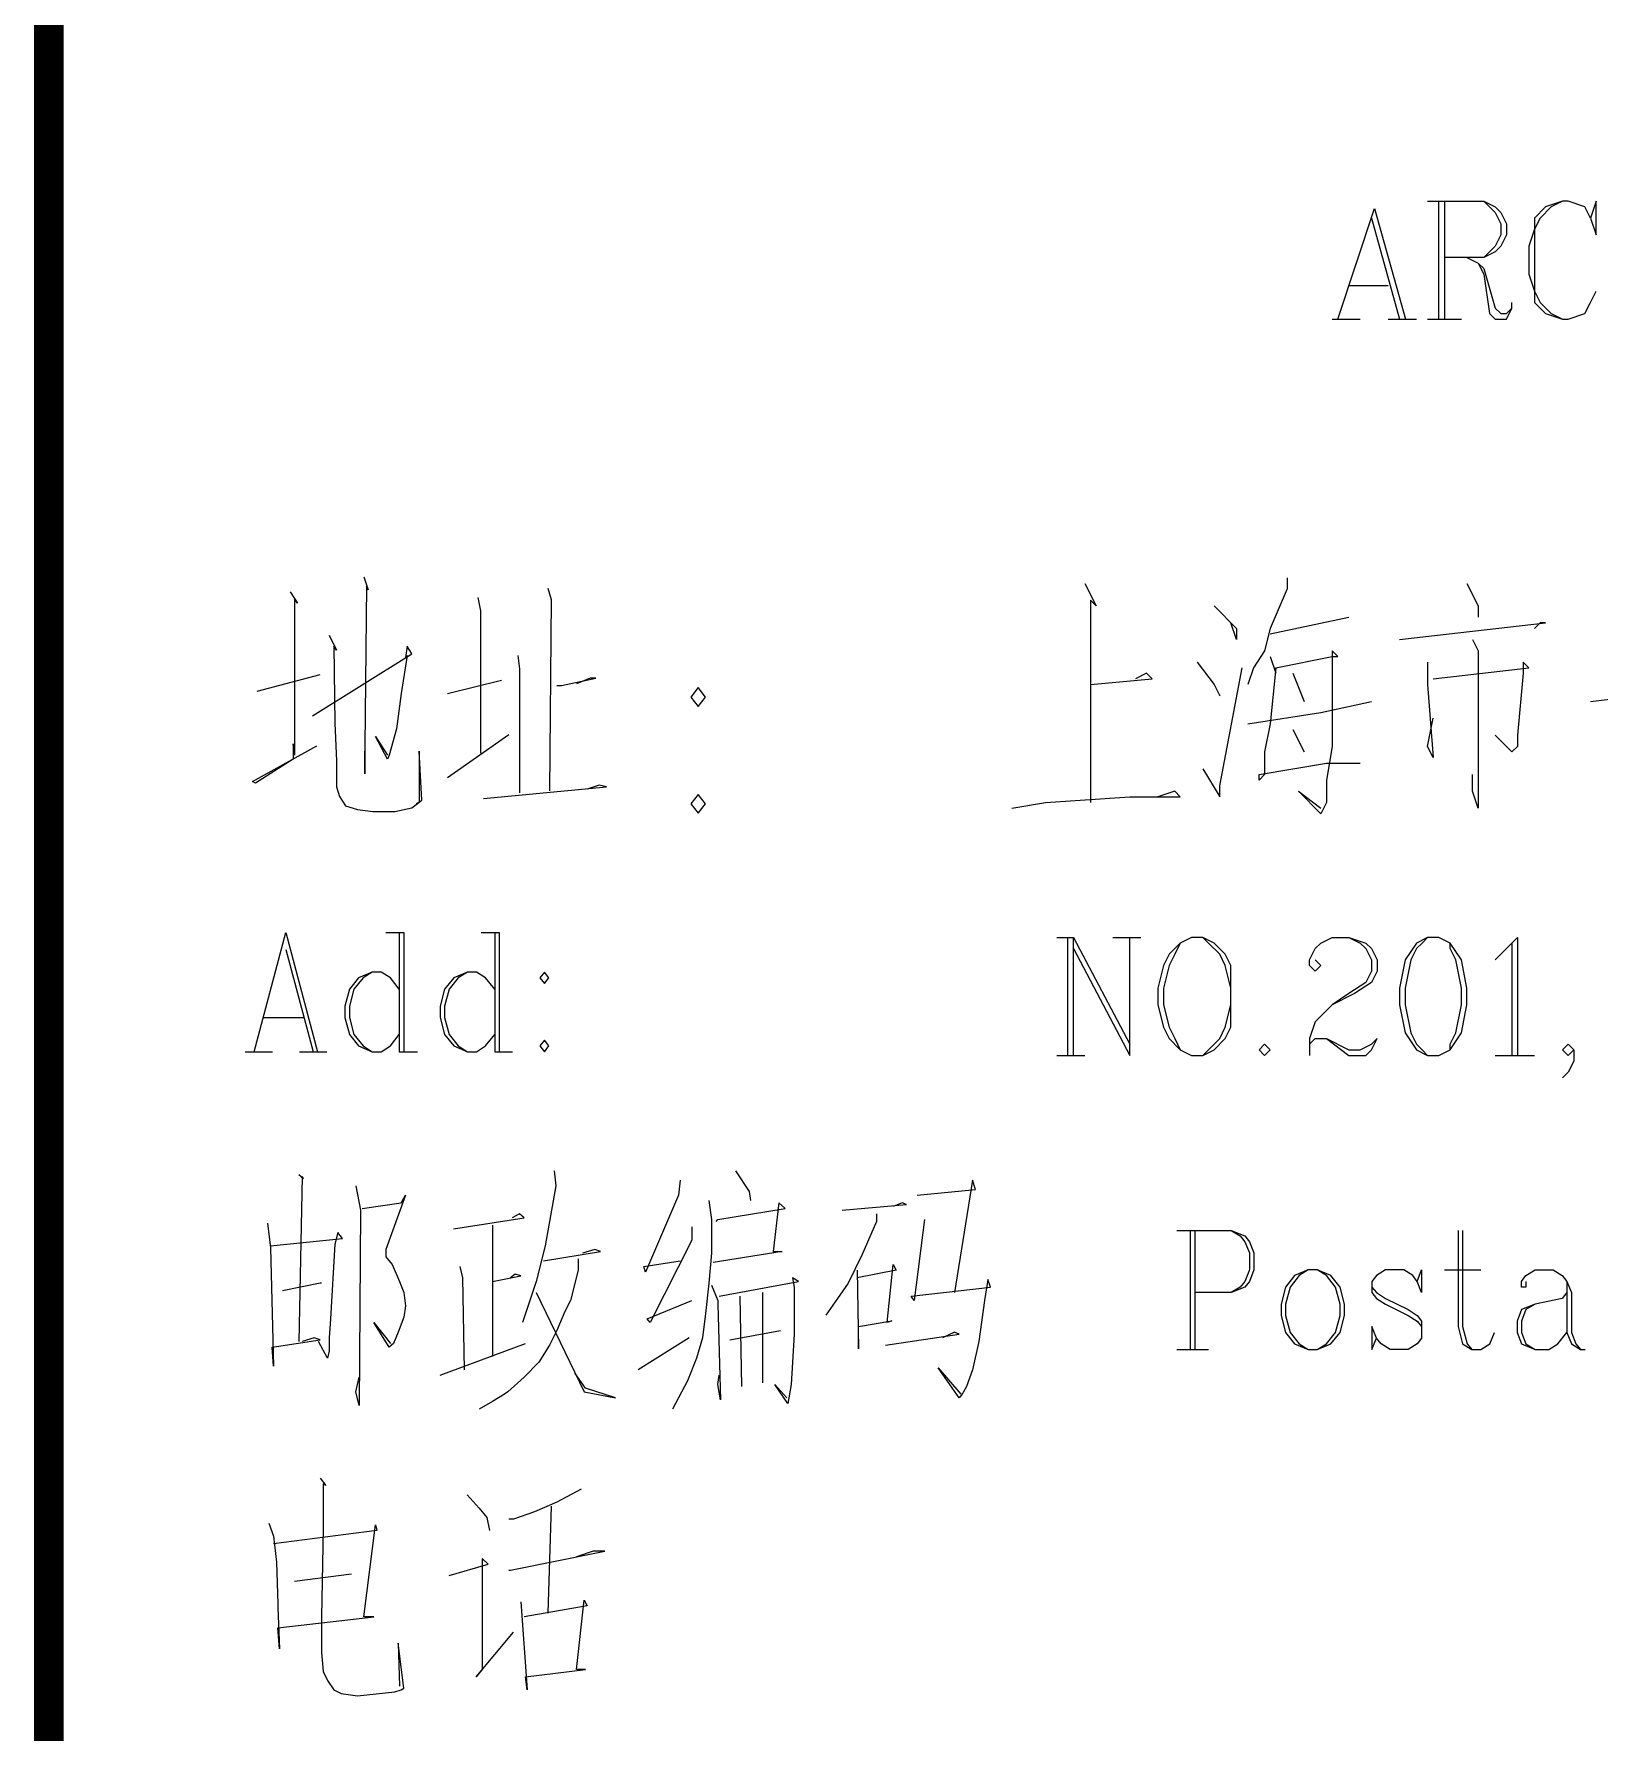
# Model space of a CAD drawing. Extents: x 1332633 to 1595679, y 264824 to 640777.
# Drawn here: x 1407608 to 1410235, y 285573 to 288424 of the extents above; entities that cross this region are included whole.
import ezdxf
from ezdxf.enums import TextEntityAlignment as Align

# ---------------------------------------------------------------- set-up
doc = ezdxf.new("R2010")
doc.units = 0
doc.header["$LTSCALE"] = 1000
doc.header["$MEASUREMENT"] = 0
doc.layers.get('0').update_dxf_attribs({"linetype": 'CONTINUOUS'})
doc.layers.add('_公共_图框', color=4, linetype='CONTINUOUS', lineweight=5)
doc.layers.add('hatch', color=251, linetype='CONTINUOUS')
doc.styles.add('图框文字', font='SIMKAI.TTF')

# ---------------------------------------------------------------- blocks, each defined once
blk = doc.blocks.new('tk22')
at = {"color": 4, "lineweight": 0}
for points in [[(-6685.9, 20843), (-6591.6, 20843), (-6572.7, 20833.5), (-6563.3, 20824.1), (-6553.8, 20805.2), (-6553.8, 20786.4), (-6563.3, 20767.5), (-6572.7, 20758.1), (-6591.6, 20748.6), (-6657.6, 20748.6)], [(-6667, 20644.9), (-6667, 20843)], [(-6657.6, 20843), (-6657.6, 20644.9)], [(-6591.6, 20843), (-6582.1, 20833.5), (-6572.7, 20824.1), (-6563.3, 20805.2), (-6563.3, 20786.4), (-6572.7, 20767.5), (-6582.1, 20758.1), (-6591.6, 20748.6)], [(-6412.3, 20814.7), (-6402.9, 20786.4), (-6402.9, 20843), (-6412.3, 20814.7), (-6421.8, 20833.5), (-6450.1, 20843), (-6459.5, 20843), (-6487.8, 20833.5), (-6506.7, 20814.7), (-6506.7, 20795.8), (-6516.1, 20767.5), (-6516.1, 20720.3), (-6506.7, 20692), (-6506.7, 20673.2), (-6487.8, 20654.3), (-6459.5, 20644.9), (-6450.1, 20644.9), (-6421.8, 20654.3), (-6412.3, 20673.2), (-6402.9, 20692)], [(-6459.5, 20843), (-6478.4, 20833.5), (-6497.2, 20814.7), (-6506.7, 20795.8), (-6506.7, 20767.5), (-6506.7, 20720.3), (-6506.7, 20692), (-6497.2, 20673.2), (-6478.4, 20654.3), (-6459.5, 20644.9)], [(-6836.8, 20644.9), (-6774.9, 20830.6), (-6723.3, 20644.9)], [(-6780.2, 20814.7), (-6733.1, 20644.9)], [(-6619.9, 20748.6), (-6601, 20739.2), (-6591.6, 20729.8), (-6572.7, 20663.7), (-6563.3, 20654.3), (-6553.8, 20654.3), (-6544.4, 20663.7)], [(-6601, 20739.2), (-6591.6, 20720.3), (-6582.1, 20654.3), (-6572.7, 20644.9), (-6553.8, 20644.9), (-6544.4, 20663.7), (-6544.4, 20673.2)], [(-6818, 20701.5), (-6751.9, 20701.5)], [(-6846.3, 20644.9), (-6799.1, 20644.9)], [(-6751.9, 20644.9), (-6704.8, 20644.9)], [(-6685.9, 20644.9), (-6629.3, 20644.9)], [(-6921.7, 20210.9), (-6921.7, 20192.1), (-6950, 20126), (-6959.5, 20088.3), (-6978.3, 20060), (-6987.8, 20031.7)], [(-7261.3, 20201.5), (-7242.4, 20163.8), (-7251.9, 20173.2), (-7251.9, 20107.2), (-7251.9, 19927.9), (-7251.9, 19833.6)], [(-6619.9, 20201.5), (-6601, 20163.8), (-6601, 20144.9)], [(-7044.4, 20163.8), (-7006.6, 20126), (-7006.6, 20107.2), (-7016.1, 20135.5)], [(-6950, 20116.6), (-6818, 20144.9)], [(-6733.1, 20107.2), (-6487.8, 20135.5), (-6497.2, 20135.5), (-6506.7, 20126)], [(-6610.4, 20107.2), (-6601, 20088.3), (-6601, 19824.2), (-6610.4, 19852.5), (-6610.4, 19880.8)], [(-7072.7, 20069.4), (-7044.4, 20031.7), (-7034.9, 20012.8)], [(-6950, 20078.9), (-6940.6, 20050.6), (-6940.6, 20060), (-6950, 19965.7), (-6959.5, 19918.5), (-6959.5, 19880.8), (-6968.9, 19871.4), (-6968.9, 19880.8), (-6855.7, 19899.7), (-6799.1, 19899.7)], [(-6940.6, 20060), (-6846.3, 20078.9), (-6836.8, 20078.9), (-6846.3, 20088.3), (-6846.3, 20069.4), (-6846.3, 19975.1), (-6846.3, 19927.9), (-6855.7, 19871.4), (-6855.7, 19833.6), (-6865.1, 19814.8), (-6902.9, 19852.5), (-6865.1, 19824.2)], [(-6685.9, 20069.4), (-6685.9, 20031.7), (-6676.5, 19909.1), (-6685.9, 19927.9), (-6676.5, 19975.1)], [(-6676.5, 20041.1), (-6516.1, 20060), (-6525.5, 20069.4), (-6525.5, 20050.6), (-6535, 19946.8), (-6535, 19927.9), (-6544.4, 19918.5), (-6572.7, 19946.8), (-6544.4, 19918.5)], [(-7251.9, 20031.7), (-7148.1, 20041.1), (-7157.5, 20050.6), (-7176.4, 20041.1)], [(-7063.2, 19890.2), (-7034.9, 19843.1), (-7034.9, 19861.9), (-6997.2, 20060)], [(-6912.3, 20050.6), (-6893.4, 20003.4)], [(-6412.3, 20003.4), (-6176.5, 20031.7), (-6185.9, 20031.7), (-6204.8, 20031.7)], [(-6987.8, 19965.7), (-6865.1, 19984.5), (-6780.2, 20003.4)], [(-6912.3, 19956.2), (-6893.4, 19918.5)], [(-7383.9, 19824.2), (-7327.3, 19833.6), (-7185.8, 19843.1), (-7101, 19843.1), (-7110.4, 19852.5), (-7138.7, 19843.1)], [(-7308.5, 19607.2), (-7280.2, 19607.2)], [(-7289.6, 19409.1), (-7289.6, 19607.2)], [(-7280.2, 19588.4), (-7185.8, 19409.1), (-7185.8, 19607.2)], [(-7280.2, 19409.1), (-7280.2, 19607.2), (-7185.8, 19428)], [(-7214.1, 19607.2), (-7167, 19607.2)], [(-7082.1, 19607.2), (-7101, 19597.8), (-7119.8, 19578.9), (-7129.2, 19560.1), (-7138.7, 19522.3), (-7138.7, 19494), (-7129.2, 19456.3), (-7119.8, 19437.4), (-7101, 19418.6), (-7082.1, 19409.1), (-7063.2, 19409.1), (-7044.4, 19418.6), (-7025.5, 19437.4), (-7016.1, 19456.3), (-7016.1, 19494), (-7016.1, 19522.3), (-7016.1, 19560.1), (-7025.5, 19578.9), (-7044.4, 19597.8), (-7063.2, 19607.2), (-7082.1, 19607.2), (-7101, 19597.8), (-7110.4, 19578.9), (-7119.8, 19560.1), (-7129.2, 19522.3), (-7129.2, 19494), (-7119.8, 19456.3), (-7110.4, 19437.4), (-7101, 19418.6), (-7082.1, 19409.1)], [(-7063.2, 19409.1), (-7053.8, 19418.6), (-7034.9, 19437.4), (-7025.5, 19456.3), (-7016.1, 19494), (-7016.1, 19522.3), (-7025.5, 19560.1), (-7034.9, 19578.9), (-7053.8, 19597.8), (-7063.2, 19607.2)], [(-6874.6, 19569.5), (-6865.1, 19560.1), (-6874.6, 19550.6), (-6884, 19560.1), (-6884, 19569.5), (-6874.6, 19588.4), (-6865.1, 19597.8), (-6846.3, 19607.2), (-6818, 19607.2), (-6789.7, 19597.8), (-6780.2, 19588.4), (-6770.8, 19569.5), (-6770.8, 19550.6), (-6780.2, 19531.8), (-6808.5, 19512.9), (-6846.3, 19494), (-6855.7, 19484.6), (-6874.6, 19465.7), (-6884, 19437.4), (-6884, 19409.1)], [(-6818, 19607.2), (-6799.1, 19597.8), (-6789.7, 19588.4), (-6780.2, 19569.5), (-6780.2, 19550.6), (-6789.7, 19531.8), (-6818, 19512.9), (-6846.3, 19494)], [(-6685.9, 19607.2), (-6704.8, 19597.8), (-6723.6, 19569.5), (-6733.1, 19522.3), (-6733.1, 19494), (-6723.6, 19446.9), (-6704.8, 19418.6), (-6685.9, 19409.1), (-6667, 19409.1), (-6648.2, 19418.6), (-6629.3, 19446.9), (-6619.9, 19494), (-6619.9, 19522.3), (-6629.3, 19569.5), (-6648.2, 19597.8), (-6667, 19607.2), (-6685.9, 19607.2), (-6695.3, 19597.8), (-6704.8, 19588.4), (-6714.2, 19569.5), (-6723.6, 19522.3), (-6723.6, 19494), (-6714.2, 19446.9), (-6704.8, 19428), (-6695.3, 19418.6), (-6685.9, 19409.1)], [(-6667, 19409.1), (-6648.2, 19418.6), (-6648.2, 19428), (-6638.7, 19446.9), (-6629.3, 19494), (-6629.3, 19522.3), (-6638.7, 19569.5), (-6648.2, 19588.4), (-6648.2, 19597.8)], [(-6572.7, 19569.5), (-6563.3, 19578.9), (-6535, 19607.2), (-6535, 19409.1)], [(-6544.4, 19597.8), (-6544.4, 19409.1)], [(-6950, 19418.6), (-6959.5, 19409.1), (-6968.9, 19418.6), (-6959.5, 19428), (-6950, 19418.6), (-6950, 19418.6)], [(-6884, 19428), (-6874.6, 19437.4), (-6855.7, 19437.4), (-6818, 19418.6), (-6799.1, 19418.6), (-6780.2, 19428), (-6770.8, 19437.4)], [(-6855.7, 19437.4), (-6818, 19409.1), (-6789.7, 19409.1), (-6780.2, 19418.6), (-6770.8, 19437.4)], [(-6440.6, 19418.6), (-6450.1, 19409.1), (-6459.5, 19418.6), (-6450.1, 19428), (-6440.6, 19418.6), (-6440.6, 19399.7), (-6450.1, 19380.8), (-6459.5, 19371.4)], [(-7308.5, 19409.1), (-7261.3, 19409.1)], [(-6572.7, 19409.1), (-6506.7, 19409.1)]]:
    blk.add_lwpolyline(points, dxfattribs=at)
at = {"layer": '_公共_图框'}
for p, q in [((-8471.6, 20212.3), (-8464.3, 20190.5)), ((-8595.3, 20187.3), (-8582.8, 20168.1)), ((-8466.9, 20196.7), (-8469.5, 19929)), ((-8464.3, 20190.5), (-8466.9, 20196.7)), ((-8162.3, 20193.6), (-8157.1, 20174.3)), ((-8587.5, 20174.3), (-8587.5, 19913.4)), ((-8582.8, 20168.1), (-8587.5, 20174.3)), ((-8280.3, 20178), (-8275.6, 20155.6)), ((-8275.6, 20155.6), (-8275.6, 19916.5)), ((-8157.1, 20174.3), (-8159.7, 19853.1)), ((-8529.8, 20114.6), (-8517.4, 20089.6)), ((-8522, 20095.9), (-8520, 19966.9)), ((-8517.4, 20089.6), (-8522, 20095.9)), ((-8398.8, 20095.9), (-8401.4, 20077.1)), ((-8391, 20083.4), (-8398.8, 20095.9)), ((-8557.4, 19979.4), (-8391, 20083.4)), ((-8398.8, 20080.3), (-8408.7, 20016.8)), ((-8401.4, 20077.1), (-8398.8, 20080.3)), ((-8212.7, 20080.3), (-8210.1, 20057.9)), ((-8650.4, 20020.5), (-8544.9, 20048.6)), ((-8330.7, 20016.8), (-8240.3, 20039.2)), ((-8210.1, 20057.9), (-8210.1, 19850)), ((-8139.5, 20029.8), (-8081.8, 20042.3)), ((-8091.6, 20042.3), (-8114.5, 20033)), ((-8081.8, 20042.3), (-8091.6, 20042.3)), ((-8408.7, 20016.8), (-8416.5, 19957.1)), ((-8147.3, 20029.8), (-8139.5, 20029.8)), ((-7910.2, 20026.7), (-7922.7, 20010.6)), ((-7922.7, 20010.6), (-7910.2, 19995)), ((-7897.7, 20010.6), (-7910.2, 20026.7)), ((-7910.2, 19995), (-7897.7, 20010.6)), ((-7910.2, 19995), (-7910.2, 19995)), ((-8520, 19966.9), (-8517.4, 19903.5)), ((-8416.5, 19957.1), (-8429, 19913.4)), ((-8658.2, 19869.2), (-8550.1, 19929)), ((-8590.1, 19932.1), (-8590.1, 19906.7)), ((-8587.5, 19913.4), (-8590.1, 19932.1)), ((-8469.5, 19929), (-8469.5, 19881.7)), ((-8451.9, 19944.6), (-8431.6, 19913.4)), ((-8431.6, 19906.7), (-8451.9, 19944.6)), ((-8330.7, 19875.5), (-8227.8, 19947.7)), ((-8590.1, 19906.7), (-8653, 19866.1)), ((-8517.4, 19903.5), (-8517.4, 19859.9)), ((-8469.5, 19881.7), (-8469.5, 19919.6)), ((-8429, 19913.4), (-8431.6, 19906.7)), ((-8378.6, 19919.6), (-8378.6, 19834.4)), ((-8373.9, 19837.5), (-8378.6, 19919.6)), ((-8653, 19866.1), (-8658.2, 19869.2)), ((-8517.4, 19859.9), (-8512.2, 19843.8)), ((-8512.2, 19843.8), (-8502.3, 19828.2)), ((-8270.4, 19840.6), (-8064.1, 19859.9)), ((-8076.6, 19863), (-8096.8, 19856.2)), ((-8064.1, 19859.9), (-8076.6, 19863)), ((-7910.2, 19846.9), (-7922.7, 19831.3)), ((-7897.7, 19831.3), (-7910.2, 19846.9)), ((-8502.3, 19828.2), (-8482, 19821.9)), ((-8482, 19821.9), (-8456.5, 19818.8)), ((-8456.5, 19818.8), (-8419.1, 19818.8)), ((-8419.1, 19818.8), (-8391, 19825)), ((-8391, 19825), (-8373.9, 19837.5)), ((-8378.6, 19834.4), (-8383.8, 19831.3)), ((-7922.7, 19831.3), (-7910.2, 19815.7)), ((-7910.2, 19815.7), (-7897.7, 19831.3)), ((-7910.2, 19815.7), (-7910.2, 19815.7)), ((-8655.6, 19415.4), (-8602.1, 19615.6)), ((-8602.1, 19615.6), (-8549.1, 19415.4)), ((-8434.7, 19615.6), (-8404, 19615.6)), ((-8411.8, 19615.6), (-8411.8, 19415.4)), ((-8404, 19615.6), (-8404, 19415.4)), ((-8274.6, 19615.6), (-8244.5, 19615.6)), ((-8251.7, 19615.6), (-8251.7, 19415.4)), ((-8244.5, 19615.6), (-8244.5, 19415.4)), ((-8602.1, 19587), (-8556.3, 19415.4)), ((-8480.4, 19539.2), (-8495.5, 19520.4)), ((-8472.6, 19539.2), (-8488.2, 19520.4)), ((-8457.6, 19549), (-8480.4, 19539.2)), ((-8457.6, 19549), (-8472.6, 19539.2)), ((-8442.5, 19549), (-8457.6, 19549)), ((-8426.9, 19539.2), (-8442.5, 19549)), ((-8411.8, 19520.4), (-8426.9, 19539.2)), ((-8320.3, 19539.2), (-8335.9, 19520.4)), ((-8313.1, 19539.2), (-8328.1, 19520.4)), ((-8297.5, 19549), (-8320.3, 19539.2)), ((-8297.5, 19549), (-8313.1, 19539.2)), ((-8282.4, 19549), (-8297.5, 19549)), ((-8267.3, 19539.2), (-8282.4, 19549)), ((-8251.7, 19520.4), (-8267.3, 19539.2)), ((-8168, 19549), (-8175.8, 19539.2)), ((-8175.8, 19539.2), (-8168, 19529.8)), ((-8168, 19549), (-8168, 19549)), ((-8160.8, 19539.2), (-8168, 19549)), ((-8168, 19529.8), (-8160.8, 19539.2)), ((-8495.5, 19520.4), (-8503.3, 19491.8)), ((-8488.2, 19520.4), (-8495.5, 19491.8)), ((-8335.9, 19520.4), (-8343.2, 19491.8)), ((-8328.1, 19520.4), (-8335.9, 19491.8)), ((-8640, 19472.6), (-8571.9, 19472.6)), ((-8503.3, 19491.8), (-8503.3, 19472.6)), ((-8503.3, 19472.6), (-8495.5, 19444)), ((-8495.5, 19491.8), (-8495.5, 19472.6)), ((-8495.5, 19472.6), (-8488.2, 19444)), ((-8343.2, 19491.8), (-8343.2, 19472.6)), ((-8343.2, 19472.6), (-8335.9, 19444)), ((-8335.9, 19491.8), (-8335.9, 19472.6)), ((-8335.9, 19472.6), (-8328.1, 19444)), ((-8495.5, 19444), (-8480.4, 19425.3)), ((-8488.2, 19444), (-8472.6, 19425.3)), ((-8426.9, 19425.3), (-8411.8, 19444)), ((-8335.9, 19444), (-8320.3, 19425.3)), ((-8328.1, 19444), (-8313.1, 19425.3)), ((-8267.3, 19425.3), (-8251.7, 19444)), ((-8670.7, 19415.4), (-8624.9, 19415.4)), ((-8579.2, 19415.4), (-8533.5, 19415.4)), ((-8480.4, 19425.3), (-8457.6, 19415.4)), ((-8472.6, 19425.3), (-8457.6, 19415.4)), ((-8457.6, 19415.4), (-8442.5, 19415.4)), ((-8442.5, 19415.4), (-8426.9, 19425.3)), ((-8411.8, 19415.4), (-8381.2, 19415.4)), ((-8320.3, 19425.3), (-8297.5, 19415.4)), ((-8313.1, 19425.3), (-8297.5, 19415.4)), ((-8297.5, 19415.4), (-8282.4, 19415.4)), ((-8282.4, 19415.4), (-8267.3, 19425.3)), ((-8251.7, 19415.4), (-8221.6, 19415.4)), ((-8168, 19434.7), (-8175.8, 19425.3)), ((-8175.8, 19425.3), (-8168, 19415.4)), ((-8168, 19434.7), (-8168, 19434.7)), ((-8160.8, 19425.3), (-8168, 19434.7)), ((-8168, 19415.4), (-8160.8, 19425.3)), ((-8151.9, 19215.3), (-8149.3, 19190.4)), ((-7847.3, 19215.3), (-7824.5, 19181)), ((-8580.2, 19209.1), (-8572.5, 19202.8)), ((-8575, 19206), (-8580.2, 18928.9)), ((-8572.5, 19202.8), (-8575, 19206)), ((-8484.6, 19190.4), (-8476.8, 19149.3)), ((-8149.3, 19190.4), (-8167, 19089.5)), ((-7940.4, 19199.7), (-7943, 19174.8)), ((-7542.7, 19174.8), (-7444.5, 19184.1)), ((-7449.7, 19199.7), (-7479.8, 19011)), ((-7444.5, 19184.1), (-7449.7, 19199.7)), ((-8474.2, 19152.4), (-8408.7, 19161.8)), ((-8401.4, 19174.8), (-8434.2, 19083.3)), ((-8408.7, 19161.8), (-8401.4, 19174.8)), ((-7943, 19174.8), (-7998.6, 19045.3)), ((-7892.6, 19165.4), (-7887.9, 19133.7)), ((-7824.5, 19181), (-7822.4, 19165.4)), ((-7774.6, 19161.8), (-7784.4, 19080.2)), ((-7764.2, 19152.4), (-7774.6, 19161.8)), ((-7668.5, 19149.3), (-7560.4, 19158.7)), ((-7567.7, 19161.8), (-7582.8, 19155.5)), ((-7560.4, 19158.7), (-7567.7, 19161.8)), ((-8633.3, 19127.5), (-8628.1, 19086.4)), ((-8476.8, 19149.3), (-8479.4, 18821.8)), ((-8320.9, 19118.1), (-8202.4, 19136.8)), ((-8210.1, 19143.1), (-8222.6, 19136.8)), ((-8202.4, 19136.8), (-8210.1, 19143.1)), ((-7887.9, 19133.7), (-7887.9, 19077)), ((-7880.1, 19130.6), (-7877.5, 19133.7)), ((-7877.5, 19133.7), (-7764.2, 19152.4)), ((-7610.8, 19130.6), (-7635.8, 19073.9)), ((-7610.8, 19143.1), (-7610.8, 19130.6)), ((-7530.3, 19133.7), (-7547.9, 18998)), ((-8628.1, 19089.5), (-8507, 19102)), ((-8514.8, 19111.9), (-8520, 19092.6)), ((-8507, 19102), (-8514.8, 19111.9)), ((-8255.4, 19124.4), (-8255.4, 18904)), ((-7920.6, 19098.9), (-7990.8, 18960.6)), ((-7920.6, 19121.2), (-7920.6, 19098.9)), ((-7107.1, 19115.5), (-7015.6, 19115.5)), ((-7084.3, 19115.5), (-7084.3, 18915.4)), ((-7076.5, 19115.5), (-7076.5, 18915.4)), ((-7015.6, 19115.5), (-6992.8, 19106.2)), ((-7015.6, 19115.5), (-7000.6, 19106.2)), ((-7000.6, 19106.2), (-6992.8, 19096.3)), ((-6992.8, 19106.2), (-6985, 19096.3)), ((-6634.6, 19115.5), (-6634.6, 18953.9)), ((-6627.4, 19115.5), (-6627.4, 18953.9)), ((-8628.1, 19086.4), (-8622.9, 18887.8)), ((-8520, 19092.6), (-8527.2, 18966.9)), ((-8434.2, 19083.3), (-8434.2, 19070.8)), ((-8434.2, 19070.8), (-8423.8, 19058.3)), ((-8167, 19089.5), (-8182.1, 19029.7)), ((-8169.6, 19064.6), (-8074, 19080.2)), ((-8083.8, 19083.3), (-8104.1, 19077)), ((-8074, 19080.2), (-8083.8, 19083.3)), ((-7887.9, 19077), (-7892.6, 19026.6)), ((-7769.4, 19080.2), (-7885.3, 19061.5)), ((-7784.4, 19080.2), (-7769.4, 19080.2)), ((-7635.8, 19073.9), (-7658.6, 19026.6)), ((-6992.8, 19096.3), (-6985, 19077.6)), ((-6985, 19096.3), (-6977.7, 19077.6)), ((-6985, 19077.6), (-6985, 19049)), ((-6977.7, 19077.6), (-6977.7, 19049)), ((-8423.8, 19058.3), (-8411.3, 19029.7)), ((-8310.5, 19054.7), (-8305.8, 19036)), ((-8217.4, 19042.2), (-8225.2, 19036)), ((-8207.6, 19039.1), (-8217.4, 19042.2)), ((-8111.9, 19048.5), (-8124.4, 18998)), ((-8111.9, 19067.7), (-8111.9, 19048.5)), ((-8001.2, 19054.7), (-7940.4, 19064.6)), ((-7998.6, 19045.3), (-8001.2, 19054.7)), ((-7578.1, 19048.5), (-7643.6, 19036)), ((-7643.6, 19048.5), (-7641, 18916.4)), ((-7593.1, 18960.6), (-7582.8, 19058.3)), ((-7582.8, 19058.3), (-7578.1, 19048.5)), ((-6985, 19049), (-6992.8, 19029.7)), ((-6977.7, 19049), (-6985, 19029.7)), ((-6886.2, 19049), (-6909.1, 19039.6)), ((-6886.2, 19049), (-6901.3, 19039.6)), ((-6871.1, 19049), (-6886.2, 19049)), ((-6848.3, 19039.6), (-6871.1, 19049)), ((-6855.6, 19039.6), (-6871.1, 19049)), ((-6756.8, 19049), (-6771.9, 19039.6)), ((-6726.1, 19049), (-6756.8, 19049)), ((-6711, 19039.6), (-6726.1, 19049)), ((-6703.2, 19029.7), (-6696, 19049)), ((-6696, 19049), (-6696, 19011)), ((-6657.5, 19049), (-6596.7, 19049)), ((-6520.8, 19039.6), (-6505.2, 19049)), ((-6505.2, 19049), (-6475.1, 19049)), ((-6475.1, 19049), (-6460, 19039.6)), ((-8544.9, 19026.6), (-8607.8, 19014.2)), ((-8542.3, 19026.6), (-8544.9, 19026.6)), ((-8411.3, 19029.7), (-8404, 19011)), ((-8305.8, 19036), (-8303.2, 18881.6)), ((-8255.4, 19029.7), (-8207.6, 19039.1)), ((-8182.1, 19029.7), (-8205, 18960.6)), ((-7892.6, 19026.6), (-7897.7, 18976.2)), ((-7887.9, 19023.5), (-7877.5, 18998)), ((-7874.9, 19004.8), (-7741.8, 19029.7)), ((-7751.7, 19036), (-7749.1, 19020.4)), ((-7741.8, 19029.7), (-7751.7, 19036)), ((-7749.1, 19020.4), (-7749.1, 18941.4)), ((-7658.6, 19026.6), (-7676.3, 19001.2)), ((-7552.6, 19004.8), (-7419.5, 19020.4)), ((-7424.2, 19032.9), (-7429.4, 18998)), ((-7419.5, 19020.4), (-7424.2, 19032.9)), ((-6992.8, 19020.4), (-7015.6, 19011)), ((-7000.6, 19020.4), (-7015.6, 19011)), ((-6992.8, 19029.7), (-7000.6, 19020.4)), ((-6985, 19029.7), (-6992.8, 19020.4)), ((-6924.2, 19020.4), (-6932, 18991.8)), ((-6909.1, 19039.6), (-6924.2, 19020.4)), ((-6916.4, 19020.4), (-6924.2, 18991.8)), ((-6901.3, 19039.6), (-6916.4, 19020.4)), ((-6840.5, 19020.4), (-6855.6, 19039.6)), ((-6832.7, 19020.4), (-6848.3, 19039.6)), ((-6832.7, 18991.8), (-6840.5, 19020.4)), ((-6825.4, 18991.8), (-6832.7, 19020.4)), ((-6771.9, 19039.6), (-6779.7, 19029.7)), ((-6779.7, 19029.7), (-6779.7, 19011)), ((-6779.7, 19020.4), (-6771.9, 19011)), ((-6703.2, 19029.7), (-6711, 19039.6)), ((-6696, 19011), (-6703.2, 19029.7)), ((-6528.1, 19029.7), (-6520.8, 19039.6)), ((-6528.1, 19020.4), (-6528.1, 19029.7)), ((-6520.8, 19020.4), (-6528.1, 19020.4)), ((-6520.8, 19029.7), (-6520.8, 19020.4)), ((-6460, 19039.6), (-6452.2, 19029.7)), ((-6452.2, 19029.7), (-6444.4, 19011)), ((-6452.2, 19029.7), (-6452.2, 18944)), ((-8404, 19011), (-8401.4, 18988.7)), ((-8401.4, 18988.7), (-8404, 18970)), ((-8182.1, 19011), (-8101.5, 18844.2)), ((-8124.4, 18998), (-8134.3, 18979.3)), ((-7996, 18966.9), (-7920.6, 18998)), ((-7877.5, 18998), (-7877.5, 18991.8)), ((-7877.5, 18991.8), (-7872.8, 18831.2)), ((-7840.1, 19004.8), (-7837.5, 18853.5)), ((-7802.1, 19011), (-7802.1, 18859.8)), ((-7676.3, 19001.2), (-7696.1, 18973.1)), ((-7547.9, 18998), (-7552.6, 19004.8)), ((-7429.4, 18998), (-7439.3, 18928.9)), ((-7015.6, 19011), (-7076.5, 19011)), ((-6932, 18991.8), (-6932, 18972.6)), ((-6924.2, 18991.8), (-6924.2, 18972.6)), ((-6832.7, 18972.6), (-6832.7, 18991.8)), ((-6825.4, 18972.6), (-6825.4, 18991.8)), ((-6779.7, 19011), (-6771.9, 19001.2)), ((-6771.9, 19011), (-6756.8, 19001.2)), ((-6771.9, 19001.2), (-6756.8, 18991.8)), ((-6756.8, 19001.2), (-6718.8, 18982.4)), ((-6756.8, 18991.8), (-6718.8, 18972.6)), ((-6505.2, 18991.8), (-6528.1, 18982.4)), ((-6505.2, 18991.8), (-6520.8, 18982.4)), ((-6460, 19001.2), (-6505.2, 18991.8)), ((-6452.2, 19011), (-6460, 19001.2)), ((-6444.4, 19011), (-6444.4, 18944)), ((-8527.2, 18966.9), (-8529.8, 18935.1)), ((-8454.5, 18960.6), (-8426.4, 18925.8)), ((-8429, 18919.5), (-8454.5, 18960.6)), ((-8404, 18970), (-8413.9, 18944.5)), ((-8134.3, 18979.3), (-8147.3, 18947.6)), ((-7990.8, 18960.6), (-7996, 18966.9)), ((-7897.7, 18976.2), (-7902.9, 18935.1)), ((-7641, 18954.4), (-7585.3, 18963.7)), ((-7585.3, 18963.7), (-7593.1, 18960.6)), ((-6932, 18972.6), (-6924.2, 18944)), ((-6924.2, 18972.6), (-6916.4, 18944)), ((-6840.5, 18944), (-6832.7, 18972.6)), ((-6832.7, 18944), (-6825.4, 18972.6)), ((-6718.8, 18982.4), (-6703.2, 18972.6)), ((-6718.8, 18972.6), (-6703.2, 18963.2)), ((-6703.2, 18972.6), (-6696, 18963.2)), ((-6703.2, 18963.2), (-6696, 18953.9)), ((-6696, 18963.2), (-6696, 18934.6)), ((-6528.1, 18982.4), (-6535.9, 18963.2)), ((-6535.9, 18963.2), (-6535.9, 18944)), ((-6520.8, 18982.4), (-6528.1, 18963.2)), ((-6528.1, 18963.2), (-6528.1, 18944)), ((-8625.5, 18919.5), (-8544.9, 18932)), ((-8554.8, 18935.1), (-8575, 18928.9)), ((-8544.9, 18932), (-8554.8, 18935.1)), ((-8532.4, 18900.8), (-8547.5, 18928.9)), ((-8529.8, 18935.1), (-8529.8, 18913.3)), ((-8413.9, 18944.5), (-8421.7, 18925.8)), ((-8147.3, 18947.6), (-8159.7, 18922.7)), ((-7925.3, 18935.1), (-8011.1, 18881.6)), ((-7902.9, 18935.1), (-7912.8, 18900.8)), ((-7857.2, 18932), (-7772, 18947.6)), ((-7749.1, 18941.4), (-7751.7, 18894.1)), ((-7641, 18916.4), (-7641, 18954.4)), ((-7595.7, 18922.7), (-7472, 18941.4)), ((-7479.8, 18944.5), (-7500.1, 18935.1)), ((-7472, 18941.4), (-7479.8, 18944.5)), ((-7439.3, 18928.9), (-7449.7, 18881.6)), ((-6924.2, 18944), (-6909.1, 18925.3)), ((-6916.4, 18944), (-6901.3, 18925.3)), ((-6855.6, 18925.3), (-6840.5, 18944)), ((-6848.3, 18925.3), (-6832.7, 18944)), ((-6779.7, 18953.9), (-6779.7, 18915.4)), ((-6771.9, 18934.6), (-6779.7, 18953.9)), ((-6779.7, 18915.4), (-6771.9, 18934.6)), ((-6764.1, 18925.3), (-6771.9, 18934.6)), ((-6696, 18934.6), (-6703.2, 18925.3)), ((-6634.6, 18953.9), (-6627.4, 18925.3)), ((-6627.4, 18953.9), (-6619.6, 18925.3)), ((-6581.6, 18925.3), (-6573.8, 18944)), ((-6535.9, 18944), (-6528.1, 18925.3)), ((-6528.1, 18944), (-6520.8, 18925.3)), ((-6467.3, 18925.3), (-6452.2, 18944)), ((-6452.2, 18944), (-6444.4, 18925.3)), ((-6444.4, 18944), (-6437.1, 18925.3)), ((-8622.9, 18887.8), (-8625.5, 18919.5)), ((-8529.8, 18913.3), (-8532.4, 18900.8)), ((-8421.7, 18925.8), (-8429, 18919.5)), ((-8343.2, 18872.2), (-8199.8, 18925.8)), ((-8159.7, 18922.7), (-8177.4, 18894.1)), ((-7912.8, 18900.8), (-7927.9, 18862.9)), ((-7107.1, 18915.4), (-7053.6, 18915.4)), ((-6909.1, 18925.3), (-6886.2, 18915.4)), ((-6901.3, 18925.3), (-6886.2, 18915.4)), ((-6886.2, 18915.4), (-6871.1, 18915.4)), ((-6871.1, 18915.4), (-6848.3, 18925.3)), ((-6871.1, 18915.4), (-6855.6, 18925.3)), ((-6749, 18915.4), (-6764.1, 18925.3)), ((-6718.8, 18915.4), (-6749, 18915.4)), ((-6703.2, 18925.3), (-6718.8, 18915.4)), ((-6627.4, 18925.3), (-6611.8, 18915.4)), ((-6619.6, 18925.3), (-6611.8, 18915.4)), ((-6611.8, 18915.4), (-6596.7, 18915.4)), ((-6596.7, 18915.4), (-6581.6, 18925.3)), ((-6528.1, 18925.3), (-6505.2, 18915.4)), ((-6520.8, 18925.3), (-6505.2, 18915.4)), ((-6505.2, 18915.4), (-6482.3, 18915.4)), ((-6482.3, 18915.4), (-6467.3, 18925.3)), ((-6444.4, 18925.3), (-6429.3, 18915.4)), ((-6437.1, 18925.3), (-6429.3, 18915.4)), ((-6429.3, 18915.4), (-6421.5, 18915.4)), ((-8484.6, 18844.2), (-8479.4, 18869.1)), ((-8202.4, 18869.1), (-8229.9, 18844.2)), ((-8177.4, 18894.1), (-8202.4, 18869.1)), ((-8099.4, 18850.4), (-8116.6, 18875.4)), ((-7877.5, 18856.7), (-7874.9, 18872.2)), ((-7751.7, 18894.1), (-7754.3, 18856.7)), ((-7507.4, 18884.7), (-7469.4, 18840.5)), ((-7472, 18834.3), (-7507.4, 18884.7)), ((-7449.7, 18881.6), (-7459.6, 18853.5)), ((-8479.4, 18821.8), (-8484.6, 18844.2)), ((-8235.1, 18840.5), (-8255.4, 18828.1)), ((-8229.9, 18844.2), (-8235.1, 18840.5)), ((-8101.5, 18844.2), (-8049, 18834.3)), ((-8049, 18834.3), (-8099.4, 18850.4)), ((-7927.9, 18862.9), (-7953.4, 18815.6)), ((-7872.8, 18831.2), (-7877.5, 18856.7)), ((-7781.8, 18856.7), (-7761.6, 18834.3)), ((-7759.5, 18824.9), (-7781.8, 18856.7)), ((-7754.3, 18856.7), (-7759.5, 18824.9)), ((-7467.4, 18840.5), (-7472, 18834.3)), ((-7459.6, 18853.5), (-7467.4, 18840.5)), ((-8255.4, 18828.1), (-8277.7, 18815.6)), ((-8544.9, 18699.7), (-8535, 18687.2)), ((-8539.7, 18690.3), (-8539.7, 18614.9)), ((-8535, 18687.2), (-8539.7, 18690.3)), ((-8298, 18671.6), (-8277.7, 18649.3)), ((-8106.7, 18681), (-8147.3, 18659.1)), ((-8277.7, 18649.3), (-8265.2, 18633.7)), ((-8184.7, 18643), (-8220, 18630.5)), ((-8147.3, 18659.1), (-8184.7, 18643)), ((-8157.1, 18652.4), (-8162.3, 18473)), ((-8630.7, 18624.3), (-8622.9, 18602)), ((-8539.7, 18614.9), (-8542.3, 18466.8)), ((-8471.6, 18466.8), (-8451.9, 18621.2)), ((-8451.9, 18621.2), (-8449.3, 18611.8)), ((-8265.2, 18633.7), (-8260.6, 18611.8)), ((-8220, 18630.5), (-8227.8, 18630.5)), ((-8449.3, 18611.8), (-8622.9, 18589.5)), ((-8622.9, 18602), (-8617.7, 18558.3)), ((-8617.7, 18558.3), (-8615.6, 18488.6)), ((-8273, 18564.5), (-8273, 18378.4)), ((-8262.6, 18555.2), (-8273, 18564.5)), ((-8225.2, 18545.3), (-8066.7, 18577)), ((-8086.4, 18577), (-8114.5, 18567.6)), ((-8066.7, 18577), (-8086.4, 18577)), ((-8587.5, 18526.6), (-8491.9, 18539.1)), ((-8328.1, 18535.9), (-8262.6, 18555.2)), ((-8227.8, 18545.3), (-8225.2, 18545.3)), ((-8615.6, 18488.6), (-8615.6, 18482.4)), ((-8615.6, 18482.4), (-8613, 18413.3)), ((-8207.6, 18491.8), (-8197.2, 18344.1)), ((-8096.8, 18485.5), (-8202.4, 18466.8)), ((-8114.5, 18378.4), (-8101.5, 18494.9)), ((-8101.5, 18494.9), (-8096.8, 18485.5)), ((-8615.6, 18448.1), (-8454.5, 18466.8)), ((-8613, 18413.3), (-8615.6, 18448.1)), ((-8542.3, 18466.8), (-8542.3, 18407)), ((-8454.5, 18466.8), (-8471.6, 18466.8)), ((-8413.9, 18422.6), (-8411.3, 18350.4)), ((-8404, 18347.2), (-8413.9, 18422.6)), ((-8282.9, 18366), (-8220, 18441.3)), ((-8542.3, 18407), (-8539.7, 18375.3)), ((-8539.7, 18375.3), (-8532.4, 18359.7)), ((-8532.4, 18359.7), (-8522, 18344.1)), ((-8273, 18378.4), (-8282.9, 18366)), ((-8199.8, 18366), (-8099.4, 18378.4)), ((-8197.2, 18344.1), (-8199.8, 18366)), ((-8099.4, 18378.4), (-8114.5, 18378.4)), ((-8522, 18344.1), (-8509.6, 18337.9)), ((-8509.6, 18337.9), (-8482, 18334.3)), ((-8482, 18334.3), (-8419.1, 18341)), ((-8419.1, 18341), (-8408.7, 18344.1)), ((-8408.7, 18344.1), (-8404, 18347.2))]:
    blk.add_line(p, q, dxfattribs=at)
at = {"layer": '_公共_图框', "const_width": 50}
blk.add_lwpolyline([(-9000, 58400), (-9000, 1000)], dxfattribs=at)
at = {"layer": '_公共_图框', "style": '图框文字'}
for tag, height, p in [('建设单位', 500, (-5000, 38300)), ('合作单位', 500, (-5054, 33683.2)), ('项目名称', 500, (-5000, 30300)), ('项目编号', 500, (-5000, 26300)), ('建筑', 350, (-2600, 5600)), ('方案深化', 350, (-2600, 4900)), ('1:100', 350, (-2600, 4200)), ('20090705', 350, (-2600, 3500)), ('图号', 350, (-2600, 2450))]:
    blk.add_attdef(tag, text='', height=height, dxfattribs=at).set_placement(p, align=Align.MIDDLE_CENTER)

msp = doc.modelspace()

# ---------------------------------------------------------------- block references
at = {"layer": 'hatch'}
msp.add_blockref('tk22', (1416633.5, 267300), dxfattribs=at)

doc.saveas('drawing.dxf')
